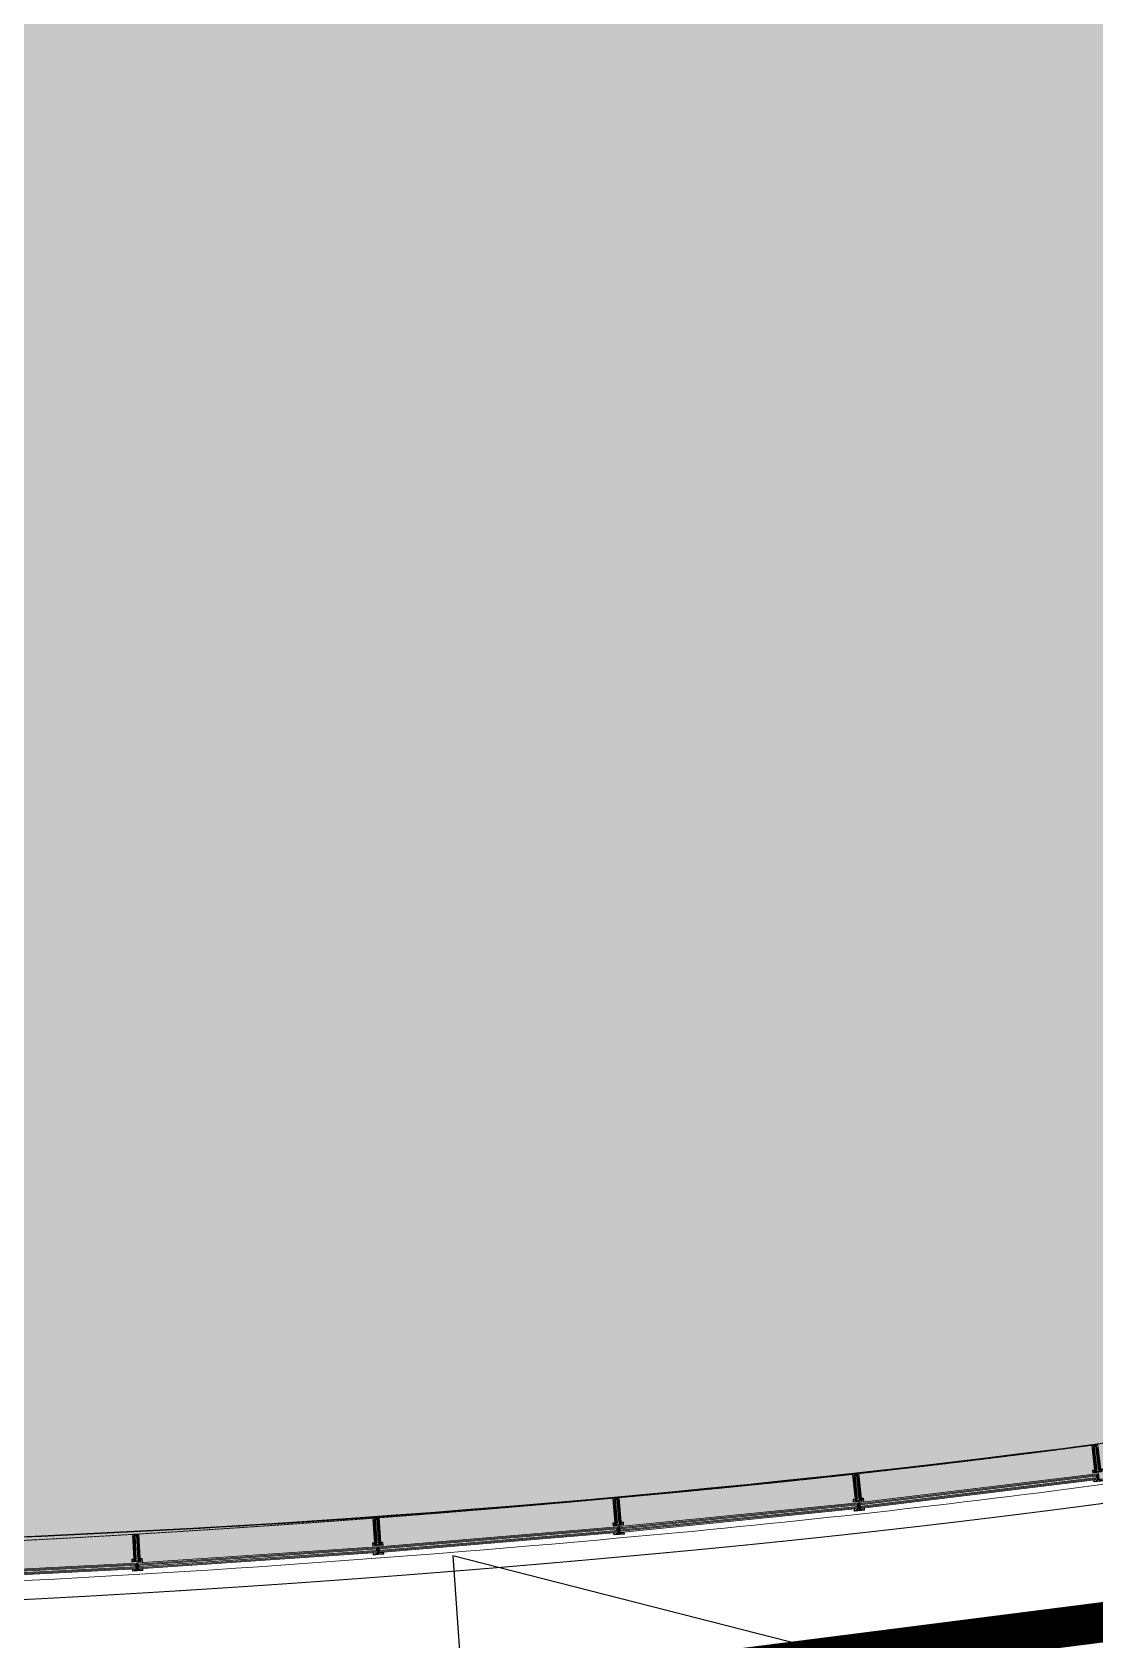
# Model space of a CAD drawing. Header units: millimetres. Extents: x 306 to 836129804, y -168137 to 818603917.
# Drawn here: x 834567188 to 834577313, y 817943071 to 817958385 of the extents above; entities that cross this region are included whole.
import ezdxf

# ---------------------------------------------------------------- set-up
doc = ezdxf.new("R2010")
doc.units = ezdxf.units.MM
doc.header["$LTSCALE"] = 3
for name, pattern in [('B0701', [2.34375, 1.5625, -0.78125]), ('B0703', [4.6875, 3.125, -1.5625]), ('DASHED', [0.75, 0.5, -0.25])]:
    doc.linetypes.add(name, pattern=pattern)
doc.layers.get('Defpoints').update_dxf_attribs({"color": 32})
for name, color, linetype in [('_base', 251, 'Continuous'), ('_LTC', 251, 'Continuous'), ('_PARCEL BOUNDARY', 10, 'DASHED')]:
    doc.layers.add(name, color=color, linetype=linetype)
for name, color, linetype, lineweight in [('Hatch (LTC&CB)', 252, 'Continuous', 35), ('UAJ-21EXWA', 251, 'Continuous', 35), ('UAJ-21EXWA-a', 251, 'Continuous', 9), ('UAJ-21EXWA-c', 251, 'Continuous', 9), ('UAJ-23FLOR-h', 251, 'Continuous', 9), ('UAJ-23FLOR-y', 251, 'B0701', 9), ('UAJ-23FLOR-z', 251, 'B0703', 9)]:
    doc.layers.add(name, color=color, linetype=linetype, lineweight=lineweight)

# ---------------------------------------------------------------- blocks, each defined once
blk = doc.blocks.new('3A35X-MAGP-P-LD-00-0')
at = {"layer": '_base'}
blk.add_lwpolyline([(834571196.4919925, 817943869.5571407), (834571666.8260888, 817937161.4473696), (834581515.1190896, 817941234.5160019), (834571196.4919925, 817943869.5571406)], dxfattribs=at)
blk = doc.blocks.new('EWS2 - 2 Steel Fin Glass')
at = {"layer": 'UAJ-21EXWA-a'}
blk.add_lwpolyline([(678.8535124063492, -152.6484401226044), (676.4192818403244, -154.0763473510742), (663.6700299978256, -203.4564032554626), (665.1043062210083, -205.9014909267426), (2871.123752355576, -785.9497318267822), (2873.553643345833, -784.5207090377808), (2886.763664364815, -735.2617775201797), (2885.347456455231, -732.8214446306229)], close=True, dxfattribs=at)
at = {"layer": 'UAJ-21EXWA-c'}
for points in [[(2875.600957512856, -776.7870554924011), (665.7130051851273, -195.7216341495514)], [(2877.94978582859, -767.0647460222244), (668.2559567689896, -186.0503678321838)], [(671.833355307579, -171.4823825359344), (2882.101194500923, -752.6476908922195)], [(674.3763068914413, -161.8111159801483), (2884.691452145576, -742.9888628721237)]]:
    blk.add_lwpolyline(points, dxfattribs=at)
for points in [[(681.5908010005951, -174.0479942560196), (671.9194390773773, -171.5050172805786), (668.1698733568192, -186.0277328491211), (677.8412356376648, -188.5707098245621)], [(2872.437310814857, -750.1066787242889), (2882.108673214912, -752.6496555805206), (2878.229992747307, -767.1384217739105), (2868.558630228043, -764.5954446792603)]]:
    blk.add_lwpolyline(points, close=True, dxfattribs=at)
blk = doc.blocks.new('21_UNS-EXWA-Facade EWS6-Steel Fin-Plan')
at = {"layer": 'Defpoints'}
blk.add_lwpolyline([(-47.99999983112017, -0.0005106925964355469), (47.99999974986775, -0.0005109310150217539)], dxfattribs=at)
at = {"layer": 'UAJ-21EXWA'}
blk.add_lwpolyline([(-10.00000107288361, 89.99949014186859), (-10.00000107288361, 89.99949014186859), (-10.00000250339508, 319.9994889497757), (9.999998807907104, 319.999489068985), (10.00000023841858, 89.99949049949646), (29.99999964237213, 89.99949049949646), (29.99999940395355, 69.9994889497757), (-30.00000035762787, 69.9994888305664), (-30.00000035762787, 89.99949038028717), (-10.00000107288361, 89.99949038028717)], dxfattribs=at)
at = {"layer": 'UAJ-21EXWA-a'}
for points in [[(-2.980232238769531e-06, 329.9994892477989), (-27.9995378162373, 329.9994892477989, 0.4141455223834754), (-30.00000243352001, 327.9994893017662), (-30.00000298023224, 94.99949049949646), (-47.98244392871857, 94.99949049949645, 0.4142135623730909), (-49.98244403293543, 92.99949039527958), (-49.98244392871866, 64.99948894872907), (-47.98244392871866, 64.99948894872907), (-47.98244392871865, 92.99949049949643), (-28.00000298492505, 92.99949049949646), (-28.00000243352001, 327.9994893017662), (-2.753734895116705e-06, 327.9994919064891)], [(-7.152557373046875e-07, 329.9994892477989), (27.99953412074932, 329.9994892477989, -0.4141455223834754), (29.99999873803203, 327.9994893017662), (29.99999928474426, 94.99949049949646), (47.98244023323059, 94.99949049949645, -0.4142135623730909), (49.98244033744746, 92.99949039527958), (49.98244023323068, 64.99948894872907), (47.98244023323068, 64.99948894872907), (47.98244023323068, 92.99949049949643), (27.99999928943707, 92.99949049949646), (27.99999873803203, 327.9994893017662), (-9.417530809575139e-07, 327.9994919064891)], [(47.99999976158142, -5.000510573387146), (47.99999988079071, -18.00051069259644), (47.99999988079071, -18.00051081180573), (-48, -18.00051069259644), (-48, -18.00051069259644), (-48, -5.000510931015015), (-50, -5.000510931015015), (-49.99999988079071, -18.00051081180573, 0.4142135625800797), (-47.99999988079071, -20.00051069259644), (47.99999988079071, -20.00051093101501, 0.4142135618518722), (49.99999976158142, -18.00051069259644), (49.99999988079071, -5.000510811805725), (47.99999964237213, -5.000510692596436)]]:
    blk.add_lwpolyline(points, format="xyb", dxfattribs=at)
at = {"layer": 'UAJ-21EXWA-c'}
for points in [[(-23.00000249218012, 302.9994888305664), (-23.00000408958469, 101.9994906028112), (-10.00000381469727, 101.9994904994965), (-10.00000369548798, 302.9994888305664)], [(22.99999879669214, 302.9994888305664), (23.00000039409671, 101.9994906028112), (10.00000011920929, 101.9994904994965), (10, 302.9994888305664)], [(1.5, 55.0191136598587), (1.5, 1.192092895507812e-07), (-1.49999988079071, -1.192092895507812e-07), (-1.616378426551819, 54.97702765464783)]]:
    blk.add_lwpolyline(points, close=True, dxfattribs=at)
for points in [[(-47.99999976158142, -5.000510931015015), (-47.99999964237213, -18.00051093101501), (-32.99999976158142, -18.00051057338715), (-22.99999964237213, -13.00051057338715), (0, -13.00051081180573), (22.99999964237213, -13.00051057338715), (32.99999976158142, -18.00051057338715), (47.99999988079071, -18.00051069259644), (47.99999964237213, -5.000510692596436)], [(-45.99999952316284, -5.000510931015015), (-47.99999976158142, -5.000510931015015)], [(-45.99999952316284, -5.000510931015015), (-45.99999964237213, -16.00051069259644), (-33.47213578224182, -16.00051057338715), (-23.47213542461395, -11.00051057338715), (1.192092895507812e-07, -11.00051081180573), (23.47213542461395, -11.00051045417786), (33.47213590145111, -16.00051033496857), (45.99999976158142, -16.00051069259644), (45.99999976158142, -5.000510811805725)], [(45.99999964237213, -5.000510692596436), (47.99999952316284, -5.000510573387146)]]:
    blk.add_lwpolyline(points, dxfattribs=at)
blk = doc.blocks.new('FAC-00-0')
at = {"layer": '_LTC', "flags": 128}
for points in [[(834530422.4208595, 817947352.3399472, 0.01410185212522722), (834539624.8666433, 817945716.7847276, 0.01623127547389755), (834550310.882885, 817944479.9320782, 0.01922887565899738), (834561798.1739266, 817943948.3942754, 0.02577229268232034), (834573872.0371237, 817944534.0055832, 0.01068663956181717), (834578058.5043359, 817945036.7590958, 0.2924682808154892), (834581273.9221169, 817948108.9352949, 0.02753840026918381), (834582183.9191729, 817955229.0975394, 0.009061255712531998), (834582316.8587844, 817957655.4032435, 0.02401355522094559), (834582250.9934157, 817963859.5909524), (834582098.4680808, 817966175.9364115)], [(834530422.4208595, 817947352.3399472, 0.01410185212522722), (834539624.8666433, 817945716.7847276, 0.01623127547389755), (834550310.882885, 817944479.9320782, 0.01922887565899738), (834561798.1739266, 817943948.3942754, 0.02577229268232034), (834573872.0371237, 817944534.0055832, 0.01068663956181717), (834578058.5043359, 817945036.7590958, 0.2924682808154892), (834581273.9221169, 817948108.9352949, 0.02753840026918381), (834582183.9191729, 817955229.0975394, 0.009061255712531998), (834582316.8587844, 817957655.4032435, 0.02401355522094559), (834582250.9934157, 817963859.5909524), (834582098.4680808, 817966175.9364115)], [(834582114.7845112, 817966134.9102137), (834582289.2085083, 817963221.2219965, -0.05557924193678301), (834581330.3178363, 817948392.6558827, -0.3325201049569982), (834577756.7216059, 817944989.280751, -0.05087079921127214), (834553608.1300159, 817944239.4719547, -0.03533074298749107), (834530423.5422417, 817947352.1078049)], [(834582114.7845112, 817966134.9102137), (834582289.2085083, 817963221.2219965, -0.05557924193678301), (834581330.3178363, 817948392.6558827, -0.3325201049569982), (834577756.7216059, 817944989.280751, -0.05087079921127214), (834553608.1300159, 817944239.4719547, -0.03533074298749107), (834530423.5422417, 817947352.1078049)]]:
    blk.add_lwpolyline(points, format="xyb", dxfattribs=at)
at = {"layer": '_LTC'}
for name, p, rotation in [('EWS2 - 2 Steel Fin Glass', (834574381.5087491, 817944268.891041), 21.65314008653316), ('EWS2 - 2 Steel Fin Glass', (834572093.3657767, 817944055.4034331), 20.43668331959478), ('21_UNS-EXWA-Facade EWS6-Steel Fin-Plan', (834577351.0169414, 817944599.9761448), 6.76018836623474), ('EWS2 - 2 Steel Fin Glass', (834569800.6541034, 817943874.8823403), 19.51769340584762), ('21_UNS-EXWA-Facade EWS6-Steel Fin-Plan', (834575067.6862869, 817944322.1265625), 5.841198505969204), ('EWS2 - 2 Steel Fin Glass', (834567505.3442798, 817943731.1567417), 18.59870377770869), ('21_UNS-EXWA-Facade EWS6-Steel Fin-Plan', (834572778.8699274, 817944093.8668913), 4.922208937257508), ('EWS2 - 2 Steel Fin Glass', (834565208.0200487, 817943624.2631507), 17.67971423267421), ('21_UNS-EXWA-Facade EWS6-Steel Fin-Plan', (834570486.6892498, 817943902.3463938), 4.003219309118583), ('21_UNS-EXWA-Facade EWS6-Steel Fin-Plan', (834568191.727194, 817943747.6138686), 3.084229764084097)]:
    blk.add_blockref(name, p, dxfattribs=dict(at, rotation=rotation))
blk = doc.blocks.new('PB1')
at = {"layer": '_PARCEL BOUNDARY', "ltscale": 5, "const_width": 382.5}
blk.add_lwpolyline([(834825297.0000008, 817359878.0994015), (834547391.0000008, 817324442.0994015), (834507889.0000008, 817309232.0994015)], dxfattribs=at)

msp = doc.modelspace()

# ---------------------------------------------------------------- hatches: boundary and pattern name
at = {"layer": 'Hatch (LTC&CB)', "ltscale": 0.5}
h = msp.add_hatch(color=256, dxfattribs=at)
h.dxf.hatch_style = 1
h.paths.add_polyline_path([(834513554.2875786, 817967164.184733), (834513136.0010567, 817973147.5986885), (834516444.2460145, 817973378.8703827), (834516862.5325388, 817967395.4564129)])
edge = h.paths.add_edge_path()
edge.add_line((834574531.2963331, 818045981.8457801), (834554099.929931, 818044553.5366205))
edge.add_line((834554099.929931, 818044553.5366205), (834551123.8228455, 818044183.8080285))
edge.add_line((834551123.8228455, 818044183.8080285), (834548209.0206542, 818043477.5243225))
edge.add_line((834548209.0206542, 818043477.5243225), (834545391.3720644, 818042450.0201086))
edge.add_line((834545391.3720644, 818042450.0201086), (834542706.1556592, 818041114.1603316))
edge.add_line((834542706.1556592, 818041114.1603316), (834540186.9918953, 818039486.6707257))
edge.add_line((834540186.9918953, 818039486.6707257), (834537891.0747983, 818037557.0067935))
edge.add_line((834537891.0747983, 818037557.0067935), (834535879.1420094, 818035334.0248597))
edge.add_line((834535879.1420094, 818035334.0248597), (834535855.3944789, 818035294.2675608))
edge.add_line((834535855.3944789, 818035294.2675608), (834532032.6782387, 818042572.4388088))
edge.add_line((834532032.6782387, 818042572.4388088), (834531164.0984614, 818043800.1153567))
edge.add_line((834531164.0984614, 818043800.1153567), (834530021.2562451, 818044771.3886445))
edge.add_line((834530021.2562451, 818044771.3886445), (834528673.237675, 818045435.2700317))
edge.add_line((834528673.237675, 818045435.2700317), (834527205.3850749, 818045748.6568446))
edge.add_line((834527205.3850749, 818045748.6568446), (834506196.3506466, 818045615.4155988))
edge.add_arc((834506271.1753964, 818044617.8358235), 1000.382002588579, 94.28951124117238, 184.8385578105567)
edge.add_line((834505274.3584335, 818044533.4551773), (834507175.0349003, 818017345.0717123))
edge.add_arc((834508006.2233039, 818017538.0693862), 853.3008053756253, 193.0721449834389, 241.7750472788793)
edge.add_line((834507602.6678852, 818016786.2281208), (834508069.1239861, 818016499.3412285))
edge.add_line((834508069.1239861, 818016499.3412285), (834506033.0790353, 818013635.890324))
edge.add_arc((834507255.7232584, 818012765.1948972), 1500.989481160123, 144.5437625065404, 184.7118367485428)
edge.add_line((834505759.8064644, 818012641.8970132), (834510574.8280377, 817943764.9910301))
edge.add_arc((834512461.4285563, 817944222.0794972), 1941.182985577997, 193.6192718619657, 275.7769527828718)
edge.add_line((834512656.820462, 817942290.75524), (834514135.0129817, 817942432.7829566))
edge.add_line((834514135.0129817, 817942432.7829566), (834515639.5898061, 817942609.6817144))
edge.add_line((834515639.5898061, 817942609.6817144), (834517125.2230971, 817942816.5733008))
edge.add_line((834517125.2230971, 817942816.5733008), (834518606.1282966, 817943054.9641434))
edge.add_line((834518606.1282966, 817943054.9641434), (834520081.6376159, 817943324.7467438))
edge.add_line((834520081.6376159, 817943324.7467438), (834521550.6787682, 817943623.4372313))
edge.add_line((834521550.6787682, 817943623.4372313), (834523003.1909853, 817943997.2323029))
edge.add_line((834523003.1909853, 817943997.2323029), (834524434.6779621, 817944444.8476892))
edge.add_line((834524434.6779621, 817944444.8476892), (834525841.3906198, 817944965.1110799))
edge.add_line((834525841.3906198, 817944965.1110799), (834527219.6447655, 817945556.6599009))
edge.add_line((834527219.6447655, 817945556.6599009), (834528566.4663409, 817946218.3362625))
edge.add_line((834528566.4663409, 817946218.3362625), (834529949.1975069, 817946963.0067956))
edge.add_line((834529949.1975069, 817946963.0067956), (834530025.4386841, 817945888.6557508))
edge.add_line((834530025.4386841, 817945888.6557508), (834530524.2280539, 817945923.5249519))
edge.add_line((834530524.2280539, 817945923.5249519), (834531068.3343124, 817946109.8721913))
edge.add_line((834531068.3343124, 817946109.8721913), (834531037.8571603, 817946545.8476382))
edge.add_line((834531037.8571603, 817946545.8476382), (834533865.2576491, 817946000.0480125))
edge.add_line((834533865.2576491, 817946000.0480125), (834536130.1011477, 817945599.4485525))
edge.add_line((834536130.1011477, 817945599.4485525), (834538400.1908902, 817945229.7315427))
edge.add_line((834538400.1908902, 817945229.7315427), (834540675.1291097, 817944891.1253359))
edge.add_line((834540675.1291097, 817944891.1253359), (834542954.494443, 817944583.7301323))
edge.add_line((834542954.494443, 817944583.7301323), (834545237.8685557, 817944307.6853015))
edge.add_line((834545237.8685557, 817944307.6853015), (834547578.8128494, 817944055.8657025))
edge.add_line((834547578.8128494, 817944055.8657025), (834549775.2120743, 817943852.7193749))
edge.add_line((834549775.2120743, 817943852.7193749), (834552166.6682281, 817943704.7044293))
edge.add_line((834552166.6682281, 817943704.7044293), (834554408.0140736, 817943602.5051898))
edge.add_line((834554408.0140736, 817943602.5051898), (834556706.8720335, 817943525.9335827))
edge.add_line((834556706.8720335, 817943525.9335827), (834559062.7525511, 817943492.2506982))
edge.add_line((834559062.7525511, 817943492.2506982), (834561264.7959542, 817943499.6060555))
edge.add_line((834561264.7959542, 817943499.6060555), (834563662.805802, 817943545.8192695))
edge.add_line((834563662.805802, 817943545.8192695), (834565905.0821311, 817943629.5407001))
edge.add_line((834565905.0821311, 817943629.5407001), (834568202.2235788, 817943747.6000468))
edge.add_line((834568202.2235788, 817943747.6000468), (834570497.1715583, 817943902.4870338))
edge.add_line((834570497.1715583, 817943902.4870338), (834572789.3424196, 817944094.1622797))
edge.add_line((834572789.3424196, 817944094.1622797), (834575076.8880951, 817944322.4462694))
edge.add_line((834575076.8880951, 817944322.4462694), (834577358.8485965, 817944599.7346953))
edge.add_arc((834577188.4102644, 817949142.5459951), 4546.007449470469, 272.1486296327768, 348.0754999770829)
edge.add_line((834581636.318153, 817948203.238194), (834581931.6191186, 817949988.7878709))
edge.add_line((834581931.6191186, 817949988.7878709), (834582222.8927813, 817952167.7077127))
edge.add_line((834582222.8927813, 817952167.7077127), (834582444.6448697, 817954354.4007571))
edge.add_line((834582444.6448697, 817954354.4007571), (834582596.7161981, 817956553.5893033))
edge.add_line((834582596.7161981, 817956553.5893033), (834582678.7199463, 817958758.7008262))
edge.add_line((834582678.7199463, 817958758.7008262), (834582689.6004196, 817961000.6853927))
edge.add_line((834582689.6004196, 817961000.6853927), (834582627.8349453, 817963239.9127623))
edge.add_line((834582627.8349453, 817963239.9127623), (834582495.0484269, 817965475.7417142))
edge.add_line((834582495.0484269, 817965475.7417142), (834582352.0371794, 817967521.4644701))
edge.add_line((834582352.0371794, 817967521.4644701), (834582377.3017465, 817967501.2573416))
edge.add_line((834582377.3017465, 817967501.2573416), (834583280.4098197, 817967592.3724535))
edge.add_line((834583280.4098197, 817967592.3724535), (834582885.6743841, 817972682.2829502))
edge.add_line((834582885.6743841, 817972682.2829502), (834582550.7585597, 817977040.087476))
edge.add_line((834582550.7585597, 817977040.087476), (834582280.7159691, 817980552.6941899))
edge.add_line((834582280.7159691, 817980552.6941899), (834582016.0826895, 817983880.3056784))
edge.add_line((834582016.0826895, 817983880.3056784), (834581737.2924131, 817986867.2783637))
edge.add_line((834581737.2924131, 817986867.2783637), (834581397.7587786, 817990004.3583491))
edge.add_line((834581397.7587786, 817990004.3583491), (834578831.2786306, 818011297.8700217))
edge.add_line((834578831.2786306, 818011297.8700217), (834578649.3672444, 818012963.5483121))
edge.add_line((834578649.3672444, 818012963.5483121), (834576771.549405, 818039832.1183864))
edge.add_line((834576771.549405, 818039832.1183864), (834576279.8499508, 818039797.7448243))
edge.add_line((834576279.8499508, 818039797.7448243), (834575932.169804, 818044771.1641917))
edge.add_arc((834574629.9863018, 818044680.2268811), 1305.354920261004, 3.994735601767179, 94.33592376376863)

# ---------------------------------------------------------------- next in the draw order: block references
msp.add_blockref('FAC-00-0', (0, 0))

# ---------------------------------------------------------------- next in the draw order: linework, layer by layer
at = {"layer": 'UAJ-23FLOR-h'}
msp.add_lwpolyline([(834565895.6242616, 817943576.8055544, 0.01203515649984213), (834572785.262378, 817944041.3314744, 0.01084350625896052), (834577350.229837, 817944546.4816633), (834577377.6651514, 817944550.0776364, 0.0009027883422576359), (834577805.2476017, 817944606.3555781, 0.33195990987408), (834581709.7941809, 817948321.9430945, -0.001608831206796546), (834581710.6134932, 817948326.6488618, 0.007193802579323996), (834581846.7471592, 817949121.5266262)], format="xyb", dxfattribs=at)
at = {"layer": 'UAJ-23FLOR-y'}
msp.add_lwpolyline([(834530279.0447919, 817946921.1311475), (834530355.3190601, 817945830.0595723), (834531312.9741008, 817945897.0070019), (834531287.6524937, 817946259.2220222), (834531541.6965144, 817946208.8178488), (834533812.8466303, 817945773.2318013), (834536080.346909, 817945371.9967123, 0.009138633095830774), (834542914.1079357, 817944354.5027345, 0.006898413932442784), (834547495.6182337, 817943832.4225187), (834552088.1376898, 817943481.0561041, 0.01388085613271621), (834558998.8992398, 817943264.3146154), (834561302.7619603, 817943271.216675), (834565901.9745085, 817943396.9118952, 0.01203734158882196), (834572801.5117698, 817943862.0661101, 0.01084237862877652), (834577373.7623947, 817944368.0265188), (834577400.9447978, 817944371.5893425, 0.0009000045931880314), (834577827.8514347, 817944427.7769829, 0.3206537116309166), (834581851.3647549, 817948104.6509659, 0.058802477723385), (834582821.3926246, 817963328.3338414), (834583782.5293856, 817963395.5246702), (834584029.5575163, 817956981.7080035)], format="xyb", dxfattribs=at)
at = {"layer": 'UAJ-23FLOR-z', "linetype": 'B0703'}
msp.add_lwpolyline([(834577312.1713841, 817944927.6813259), (834577312.1713841, 817944927.6813258, -0.01087500159930367), (834572750.5549413, 817944422.6493795, -0.01203013036881168), (834565882.1129906, 817943959.473469), (834561294.2285081, 817943834.0868106), (834558999.069472, 817943827.2110025, -0.01386704806388586), (834552126.2326063, 817944042.6809658), (834547545.1054356, 817944393.1745611, -0.006887184693778698), (834542986.4457997, 817944912.7292144, -0.009134673664157635), (834536175.9162343, 817945926.7237711), (834533914.904977, 817946326.8111364), (834531649.483644, 817946761.2977711), (834530107.536109, 817947067.2311597)], format="xyb", dxfattribs=at)

# ---------------------------------------------------------------- next in the draw order: block references
at = {"ltscale": 0.5}
msp.add_blockref('3A35X-MAGP-P-LD-00-0', (0, 0), dxfattribs=at)
msp.add_blockref('PB1', (-0.5600396394729614, 614971.3320208788))

doc.saveas('drawing.dxf')
